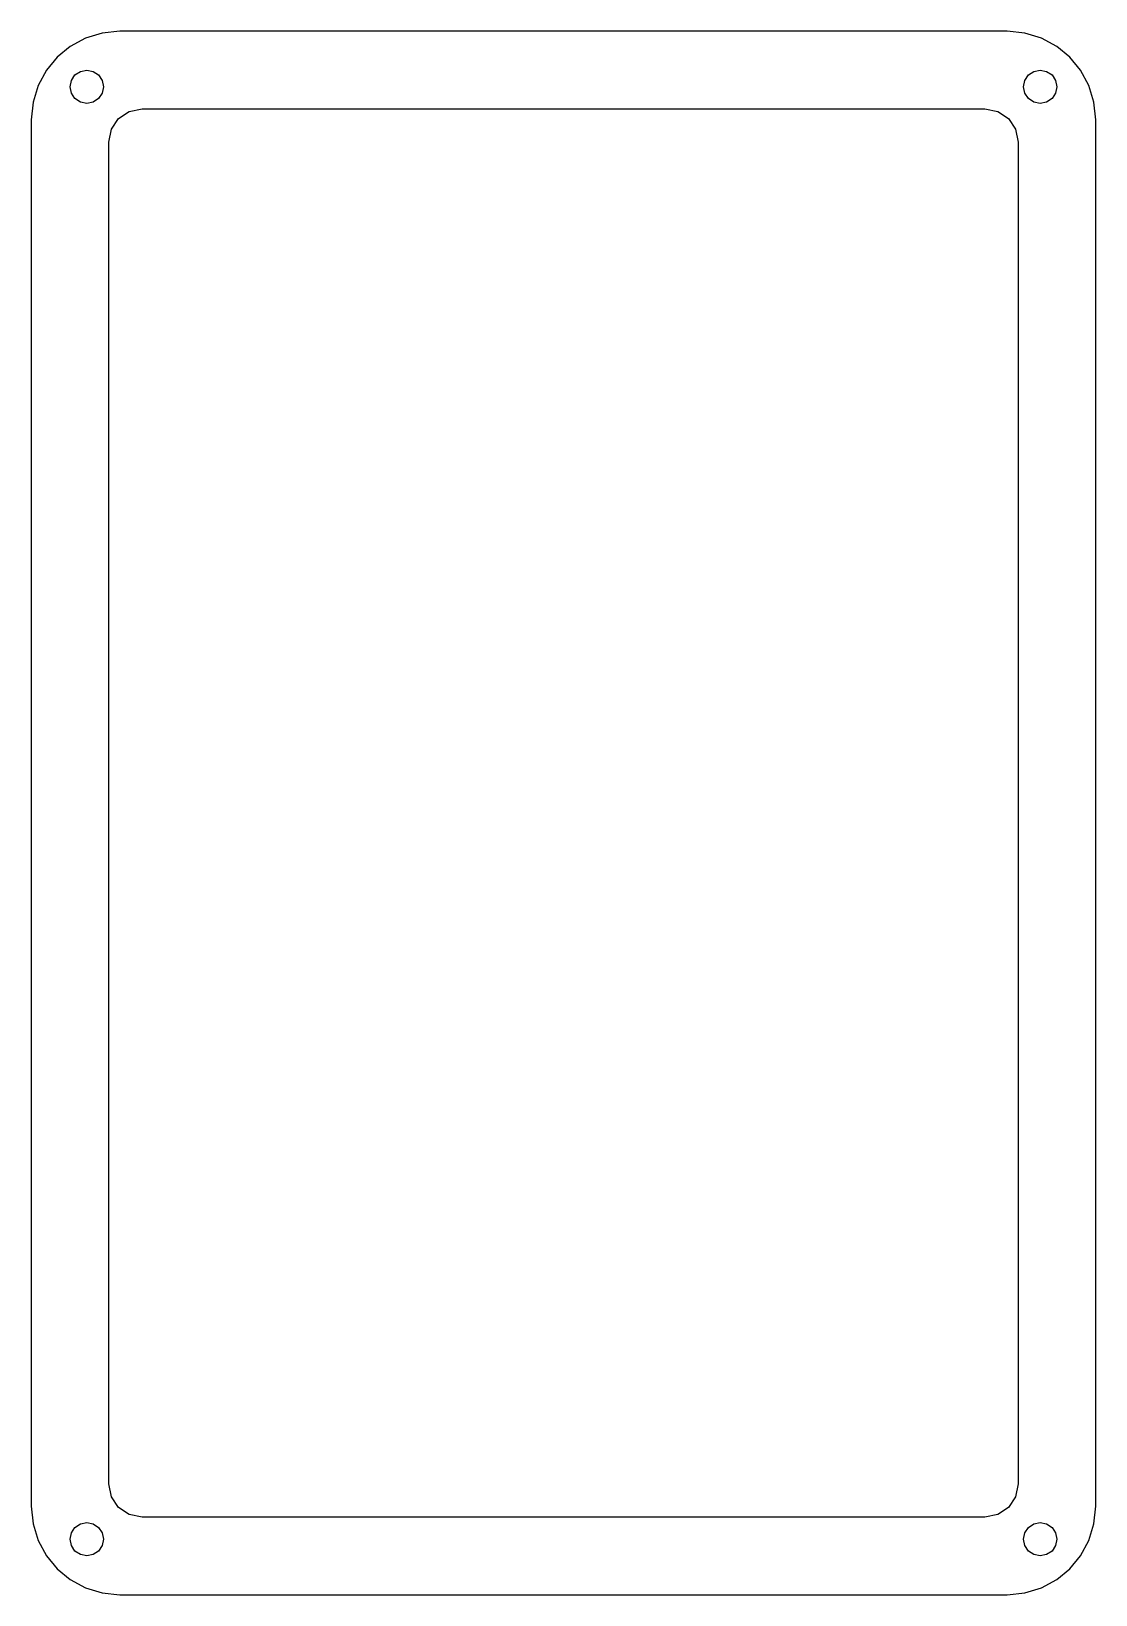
# Model space of a CAD drawing. Extents: x 107 to 203, y 149 to 290.
import ezdxf

# ---------------------------------------------------------------- set-up
doc = ezdxf.new("R2010")
doc.units = 0

msp = doc.modelspace()

# ---------------------------------------------------------------- linework, layer by layer
at = {"layer": 'Layer 1'}
for p, q in [((111.88025, 289.37325), (110.521094, 288.637344)), ((113.383781, 289.838031), (111.88025, 289.37325)), ((115, 290), (113.383781, 289.838031)), ((195, 290), (115, 290)), ((115, 290), (115, 290)), ((196.616219, 289.838031), (195, 290)), ((198.11975, 289.37325), (196.616219, 289.838031)), ((199.478906, 288.637344), (198.11975, 289.37325)), ((109.338, 287.662), (108.362656, 286.478906)), ((110.521094, 288.637344), (109.338, 287.662)), ((200.662, 287.662), (199.478906, 288.637344)), ((201.637344, 286.478906), (200.662, 287.662)), ((108.362656, 286.478906), (107.62675, 285.11975)), ((110.93934, 286.06066), (111.425975, 286.385819)), ((111.425975, 286.385819), (112, 286.5)), ((112, 286.5), (112.574025, 286.385819)), ((112, 286.5), (112, 286.5)), ((112.574025, 286.385819), (113.06066, 286.06066)), ((196.93934, 286.06066), (197.425975, 286.385819)), ((197.425975, 286.385819), (198, 286.5)), ((198, 286.5), (198.574025, 286.385819)), ((198, 286.5), (198, 286.5)), ((198.574025, 286.385819), (199.06066, 286.06066)), ((202.37325, 285.11975), (201.637344, 286.478906)), ((107.62675, 285.11975), (107.161969, 283.616219)), ((110.5, 285), (110.614181, 285.574025)), ((110.614181, 284.425975), (110.5, 285)), ((110.614181, 285.574025), (110.93934, 286.06066)), ((113.06066, 286.06066), (113.385819, 285.574025)), ((113.385819, 285.574025), (113.5, 285)), ((113.5, 285), (113.385819, 284.425975)), ((196.5, 285), (196.614181, 285.574025)), ((196.614181, 284.425975), (196.5, 285)), ((196.614181, 285.574025), (196.93934, 286.06066)), ((199.06066, 286.06066), (199.385819, 285.574025)), ((199.385819, 285.574025), (199.5, 285)), ((199.5, 285), (199.385819, 284.425975)), ((202.838031, 283.616219), (202.37325, 285.11975)), ((107.161969, 283.616219), (107, 282)), ((110.93934, 283.93934), (110.614181, 284.425975)), ((111.425975, 283.614181), (110.93934, 283.93934)), ((112, 283.5), (111.425975, 283.614181)), ((112.574025, 283.614181), (112, 283.5)), ((113.06066, 283.93934), (112.574025, 283.614181)), ((113.385819, 284.425975), (113.06066, 283.93934)), ((196.93934, 283.93934), (196.614181, 284.425975)), ((197.425975, 283.614181), (196.93934, 283.93934)), ((198, 283.5), (197.425975, 283.614181)), ((198.574025, 283.614181), (198, 283.5)), ((199.06066, 283.93934), (198.574025, 283.614181)), ((199.385819, 284.425975), (199.06066, 283.93934)), ((203, 282), (202.838031, 283.616219)), ((107, 282), (107, 157)), ((114.235031, 281.169906), (114.87675, 282.12325)), ((114.87675, 282.12325), (115.830094, 282.764969)), ((115.830094, 282.764969), (117, 283)), ((117, 283), (193, 283)), ((117, 283), (117, 283)), ((193, 283), (194.169906, 282.764969)), ((194.169906, 282.764969), (195.12325, 282.12325)), ((195.12325, 282.12325), (195.764969, 281.169906)), ((203, 157), (203, 282)), ((114, 280), (114.235031, 281.169906)), ((195.764969, 281.169906), (196, 280)), ((114, 159), (114, 280)), ((196, 280), (196, 159)), ((114.235031, 157.830094), (114, 159)), ((196, 159), (195.764969, 157.830094)), ((107, 157), (107.161969, 155.383781)), ((114.87675, 156.87675), (114.235031, 157.830094)), ((115.830094, 156.235031), (114.87675, 156.87675)), ((195.12325, 156.87675), (194.169906, 156.235031)), ((195.764969, 157.830094), (195.12325, 156.87675)), ((202.838031, 155.383781), (203, 157)), ((107.161969, 155.383781), (107.62675, 153.88025)), ((110.93934, 155.06066), (111.425975, 155.385819)), ((111.425975, 155.385819), (112, 155.5)), ((112, 155.5), (112.574025, 155.385819)), ((112, 155.5), (112, 155.5)), ((112.574025, 155.385819), (113.06066, 155.06066)), ((117, 156), (115.830094, 156.235031)), ((193, 156), (117, 156)), ((194.169906, 156.235031), (193, 156)), ((196.93934, 155.06066), (197.425975, 155.385819)), ((197.425975, 155.385819), (198, 155.5)), ((198, 155.5), (198.574025, 155.385819)), ((198, 155.5), (198, 155.5)), ((198.574025, 155.385819), (199.06066, 155.06066)), ((202.37325, 153.88025), (202.838031, 155.383781)), ((107.62675, 153.88025), (108.362656, 152.521094)), ((110.5, 154), (110.614181, 154.574025)), ((110.614181, 153.425975), (110.5, 154)), ((110.614181, 154.574025), (110.93934, 155.06066)), ((113.06066, 155.06066), (113.385819, 154.574025)), ((113.385819, 154.574025), (113.5, 154)), ((113.5, 154), (113.385819, 153.425975)), ((196.5, 154), (196.614181, 154.574025)), ((196.614181, 153.425975), (196.5, 154)), ((196.614181, 154.574025), (196.93934, 155.06066)), ((199.06066, 155.06066), (199.385819, 154.574025)), ((199.385819, 154.574025), (199.5, 154)), ((199.5, 154), (199.385819, 153.425975)), ((201.637344, 152.521094), (202.37325, 153.88025)), ((108.362656, 152.521094), (109.338, 151.338)), ((110.93934, 152.93934), (110.614181, 153.425975)), ((111.425975, 152.614181), (110.93934, 152.93934)), ((112, 152.5), (111.425975, 152.614181)), ((112.574025, 152.614181), (112, 152.5)), ((113.06066, 152.93934), (112.574025, 152.614181)), ((113.385819, 153.425975), (113.06066, 152.93934)), ((196.93934, 152.93934), (196.614181, 153.425975)), ((197.425975, 152.614181), (196.93934, 152.93934)), ((198, 152.5), (197.425975, 152.614181)), ((198.574025, 152.614181), (198, 152.5)), ((199.06066, 152.93934), (198.574025, 152.614181)), ((199.385819, 153.425975), (199.06066, 152.93934)), ((200.662, 151.338), (201.637344, 152.521094)), ((109.338, 151.338), (110.521094, 150.362656)), ((199.478906, 150.362656), (200.662, 151.338)), ((110.521094, 150.362656), (111.88025, 149.62675)), ((111.88025, 149.62675), (113.383781, 149.161969)), ((196.616219, 149.161969), (198.11975, 149.62675)), ((198.11975, 149.62675), (199.478906, 150.362656)), ((113.383781, 149.161969), (115, 149)), ((115, 149), (195, 149)), ((195, 149), (196.616219, 149.161969))]:
    msp.add_line(p, q, dxfattribs=at)

doc.saveas('drawing.dxf')
